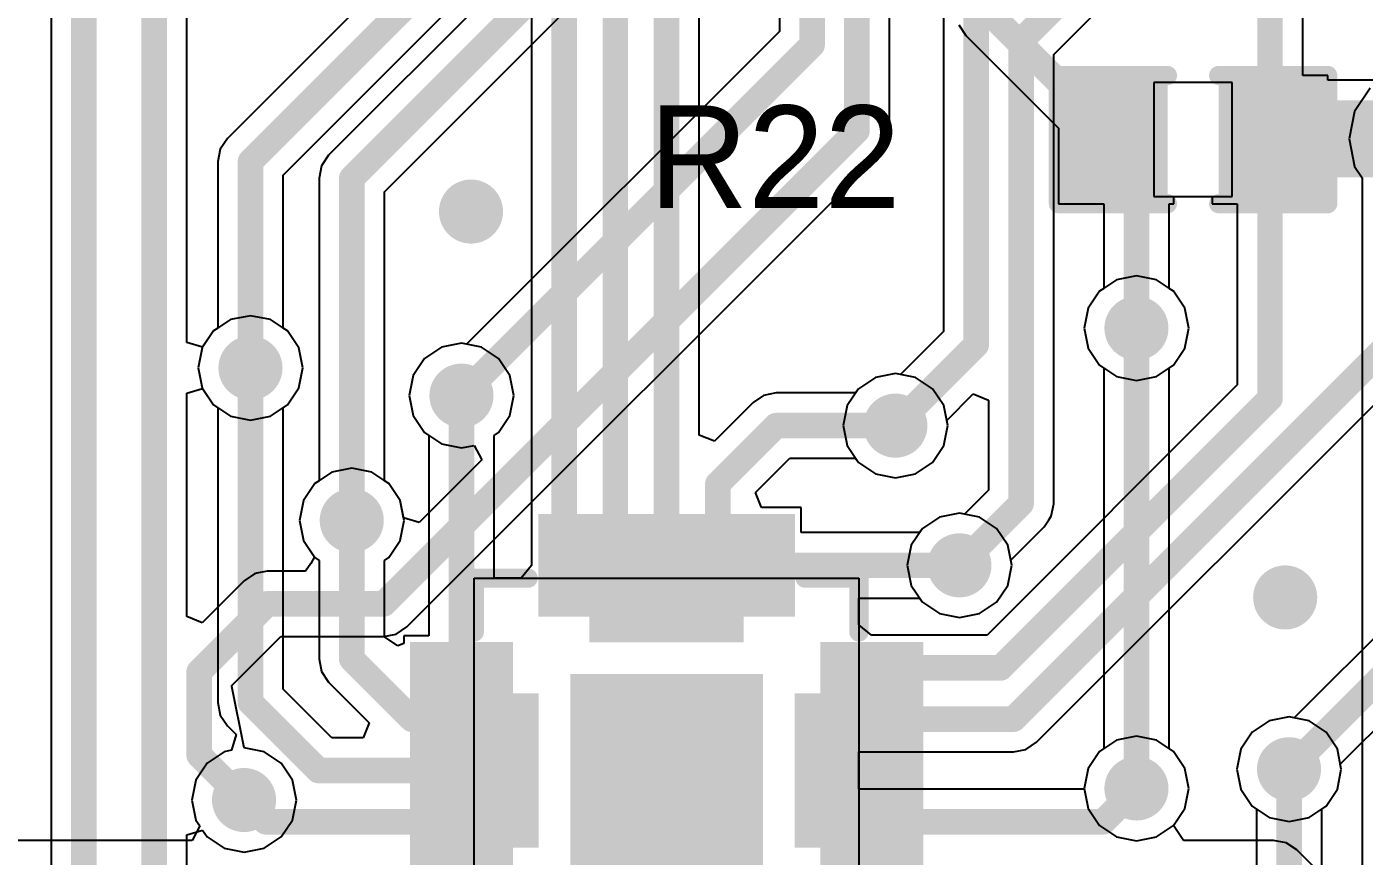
# Model space of a CAD drawing. Extents: x 10.58 to 11.54, y 9.91 to 15.27.
# Drawn here: x 10.9168 to 11.3275, y 12.6852 to 12.94 of the extents above; entities that cross this region are included whole.
import ezdxf

# ---------------------------------------------------------------- set-up
doc = ezdxf.new("R2010")
doc.units = 0
doc.layers.get('0').update_dxf_attribs({"linetype": 'CONTINUOUS'})
for name, color, linetype in [('BOTTOMLAYER', 5, 'CONTINUOUS'), ('MULTILAYER', 9, 'CONTINUOUS'), ('TOPLAYER', 1, 'CONTINUOUS'), ('TOPOVERLAY', 2, 'CONTINUOUS'), ('TOPPASTE', 8, 'CONTINUOUS'), ('TOPSOLDER', 216, 'CONTINUOUS'), ('VIAHOLELAYER', 16, 'CONTINUOUS')]:
    doc.layers.add(name, color=color, linetype=linetype)

# ---------------------------------------------------------------- blocks, each defined once
blk = doc.blocks.new('R_0402_49')
at = {"layer": 'TOPLAYER'}
for p, q in [((0.017, 0.0175), (-0.007, 0.0175)), ((-0.007, 0.0175), (-0.007, -0.0175)), ((0.017, -0.0175), (0.017, 0.0175)), ((-0.007, -0.0175), (0.017, -0.0175))]:
    blk.add_line(p, q, dxfattribs=at)
for points in [[(-0.006811, -0.01378), (-0.006811, 0.01378), (-0.030433, -0.01378), (-0.030433, 0.01378)], [(0.040433, -0.01378), (0.040433, 0.01378), (0.016811, -0.01378), (0.016811, 0.01378)]]:
    blk.add_solid(points, dxfattribs=at)
at = {"layer": 'TOPOVERLAY', "const_width": 0.005906}
for points in [[(-0.036339, -0.019685), (-0.036339, 0.019685)], [(-0.036339, 0.019685), (-0.002874, 0.019685)], [(0.012874, 0.019685), (0.046339, 0.019685)], [(0.046339, -0.019685), (0.046339, 0.019685)], [(-0.036339, -0.019685), (-0.002874, -0.019685)], [(0.012874, -0.019685), (0.046339, -0.019685)]]:
    blk.add_lwpolyline(points, dxfattribs=at)
at = {"layer": 'TOPOVERLAY', "const_width": 0.002953}
for points in [[(-0.037815, 0.019685, 1), (-0.034862, 0.019685, 1)], [(-0.037815, 0.019685, 1), (-0.034862, 0.019685, 1)], [(-0.00435, 0.019685, 1), (-0.001398, 0.019685, 1)], [(0.011398, 0.019685, 1), (0.01435, 0.019685, 1)], [(0.044862, 0.019685, 1), (0.047815, 0.019685, 1)], [(0.044862, 0.019685, 1), (0.047815, 0.019685, 1)], [(-0.037815, -0.019685, 1), (-0.034862, -0.019685, 1)], [(-0.037815, -0.019685, 1), (-0.034862, -0.019685, 1)], [(-0.00435, -0.019685, 1), (-0.001398, -0.019685, 1)], [(0.011398, -0.019685, 1), (0.01435, -0.019685, 1)], [(0.044862, -0.019685, 1), (0.047815, -0.019685, 1)], [(0.044862, -0.019685, 1), (0.047815, -0.019685, 1)]]:
    blk.add_lwpolyline(points, format="xyb", close=True, dxfattribs=at)
at = {"layer": 'TOPPASTE'}
for points in [[(-0.006811, -0.01378), (-0.006811, 0.01378), (-0.030433, -0.01378), (-0.030433, 0.01378)], [(0.040433, -0.01378), (0.040433, 0.01378), (0.016811, -0.01378), (0.016811, 0.01378)]]:
    blk.add_solid(points, dxfattribs=at)
at = {"layer": 'TOPSOLDER'}
for points in [[(-0.002811, -0.01778), (-0.002811, 0.01778), (-0.034433, -0.01778), (-0.034433, 0.01778)], [(0.044433, -0.01778), (0.044433, 0.01778), (0.012811, -0.01778), (0.012811, 0.01778)]]:
    blk.add_solid(points, dxfattribs=at)
blk = doc.blocks.new('QFN_20_0_4___62')
at = {"layer": 'TOPLAYER'}
for points in [[(-0.027559, 0.051181), (-0.027559, 0.074803), (-0.035433, 0.051181), (-0.035433, 0.074803)], [(-0.011811, 0.043307), (-0.011811, 0.074803), (-0.019685, 0.043307), (-0.019685, 0.074803)], [(0.003937, 0.043307), (0.003937, 0.074803), (-0.003937, 0.043307), (-0.003937, 0.074803)], [(0.019685, 0.043307), (0.019685, 0.074803), (0.011811, 0.043307), (0.011811, 0.074803)], [(0.035433, 0.051181), (0.035433, 0.074803), (0.027559, 0.051181), (0.027559, 0.074803)], [(-0.074803, 0.027559), (-0.051181, 0.027559), (-0.074803, 0.035433), (-0.051181, 0.035433)], [(0.051181, 0.027559), (0.074803, 0.027559), (0.051181, 0.035433), (0.074803, 0.035433)], [(-0.02559, -0.02559), (0.02559, -0.02559), (-0.02559, 0.02559), (0.02559, 0.02559)], [(-0.074803, 0.011811), (-0.043307, 0.011811), (-0.074803, 0.019685), (-0.043307, 0.019685)], [(0.043307, 0.011811), (0.074803, 0.011811), (0.043307, 0.019685), (0.074803, 0.019685)], [(-0.074803, -0.003937), (-0.043307, -0.003937), (-0.074803, 0.003937), (-0.043307, 0.003937)], [(0.043307, -0.003937), (0.074803, -0.003937), (0.043307, 0.003937), (0.074803, 0.003937)], [(-0.074803, -0.019685), (-0.043307, -0.019685), (-0.074803, -0.011811), (-0.043307, -0.011811)], [(0.043307, -0.019685), (0.074803, -0.019685), (0.043307, -0.011811), (0.074803, -0.011811)], [(-0.074803, -0.035433), (-0.051181, -0.035433), (-0.074803, -0.027559), (-0.051181, -0.027559)], [(0.051181, -0.035433), (0.074803, -0.035433), (0.051181, -0.027559), (0.074803, -0.027559)], [(-0.011811, -0.074803), (-0.011811, -0.043307), (-0.019685, -0.074803), (-0.019685, -0.043307)], [(0.003937, -0.074803), (0.003937, -0.043307), (-0.003937, -0.074803), (-0.003937, -0.043307)], [(0.019685, -0.074803), (0.019685, -0.043307), (0.011811, -0.074803), (0.011811, -0.043307)], [(-0.027559, -0.074803), (-0.027559, -0.051181), (-0.035433, -0.074803), (-0.035433, -0.051181)], [(0.035433, -0.074803), (0.035433, -0.051181), (0.027559, -0.074803), (0.027559, -0.051181)]]:
    blk.add_solid(points, dxfattribs=at)
at = {"layer": 'TOPOVERLAY'}
for points, const_width in [([(-0.060532, 0.059055, 1), (-0.057579, 0.059055, 1)], 0.002953), ([(-0.060532, 0.059055, 1), (-0.057579, 0.059055, 1)], 0.002953), ([(-0.043996, 0.059055, 1), (-0.041043, 0.059055, 1)], 0.002953), ([(0.041043, 0.059055, 1), (0.043996, 0.059055, 1)], 0.002953), ([(0.057579, 0.059055, 1), (0.060532, 0.059055, 1)], 0.002953), ([(0.057579, 0.059055, 1), (0.060532, 0.059055, 1)], 0.002953), ([(-0.060532, 0.04252, 1), (-0.057579, 0.04252, 1)], 0.002953), ([(0.057579, 0.04252, 1), (0.060532, 0.04252, 1)], 0.002953), ([(-0.060532, -0.04252, 1), (-0.057579, -0.04252, 1)], 0.002953), ([(0.057579, -0.04252, 1), (0.060532, -0.04252, 1)], 0.002953), ([(-0.044882, -0.048819, 1), (-0.052756, -0.048819, 1)], 0.006), ([(-0.054256, -0.048819, 1), (-0.051256, -0.048819, 1)], 0.003), ([(-0.046382, -0.048819, 1), (-0.043382, -0.048819, 1)], 0.003), ([(-0.060532, -0.059055, 1), (-0.057579, -0.059055, 1)], 0.002953), ([(-0.060532, -0.059055, 1), (-0.057579, -0.059055, 1)], 0.002953), ([(-0.043602, -0.059055, 1), (-0.04065, -0.059055, 1)], 0.002953), ([(0.041043, -0.059055, 1), (0.043996, -0.059055, 1)], 0.002953), ([(0.057579, -0.059055, 1), (0.060532, -0.059055, 1)], 0.002953), ([(0.057579, -0.059055, 1), (0.060532, -0.059055, 1)], 0.002953), ([(-0.066142, -0.067716, 1), (-0.074016, -0.067716, 1)], 0.007874), ([(-0.075984, -0.067716, 1), (-0.072047, -0.067716, 1)], 0.003937), ([(-0.06811, -0.067716, 1), (-0.064173, -0.067716, 1)], 0.003937)]:
    blk.add_lwpolyline(points, format="xyb", close=True, dxfattribs=dict(at, const_width=const_width))
at = {"layer": 'TOPOVERLAY', "const_width": 0.005906}
for points in [[(-0.059055, 0.059055), (-0.059055, 0.04252)], [(-0.059055, 0.059055), (-0.04252, 0.059055)], [(0.04252, 0.059055), (0.059055, 0.059055)], [(0.059055, 0.059055), (0.059055, 0.04252)], [(-0.059055, -0.04252), (-0.059055, -0.059055)], [(0.059055, -0.04252), (0.059055, -0.059055)], [(-0.059055, -0.059055), (-0.042126, -0.059055)], [(0.04252, -0.059055), (0.059055, -0.059055)]]:
    blk.add_lwpolyline(points, dxfattribs=at)
at = {"layer": 'TOPPASTE'}
for points in [[(-0.027559, 0.051181), (-0.027559, 0.074803), (-0.035433, 0.051181), (-0.035433, 0.074803)], [(-0.011811, 0.043307), (-0.011811, 0.074803), (-0.019685, 0.043307), (-0.019685, 0.074803)], [(0.003937, 0.043307), (0.003937, 0.074803), (-0.003937, 0.043307), (-0.003937, 0.074803)], [(0.019685, 0.043307), (0.019685, 0.074803), (0.011811, 0.043307), (0.011811, 0.074803)], [(0.035433, 0.051181), (0.035433, 0.074803), (0.027559, 0.051181), (0.027559, 0.074803)], [(-0.074803, 0.027559), (-0.051181, 0.027559), (-0.074803, 0.035433), (-0.051181, 0.035433)], [(0.051181, 0.027559), (0.074803, 0.027559), (0.051181, 0.035433), (0.074803, 0.035433)], [(-0.02559, -0.02559), (0.02559, -0.02559), (-0.02559, 0.02559), (0.02559, 0.02559)], [(-0.074803, 0.011811), (-0.043307, 0.011811), (-0.074803, 0.019685), (-0.043307, 0.019685)], [(0.043307, 0.011811), (0.074803, 0.011811), (0.043307, 0.019685), (0.074803, 0.019685)], [(-0.074803, -0.003937), (-0.043307, -0.003937), (-0.074803, 0.003937), (-0.043307, 0.003937)], [(0.043307, -0.003937), (0.074803, -0.003937), (0.043307, 0.003937), (0.074803, 0.003937)], [(-0.074803, -0.019685), (-0.043307, -0.019685), (-0.074803, -0.011811), (-0.043307, -0.011811)], [(0.043307, -0.019685), (0.074803, -0.019685), (0.043307, -0.011811), (0.074803, -0.011811)], [(-0.074803, -0.035433), (-0.051181, -0.035433), (-0.074803, -0.027559), (-0.051181, -0.027559)], [(0.051181, -0.035433), (0.074803, -0.035433), (0.051181, -0.027559), (0.074803, -0.027559)], [(-0.011811, -0.074803), (-0.011811, -0.043307), (-0.019685, -0.074803), (-0.019685, -0.043307)], [(0.003937, -0.074803), (0.003937, -0.043307), (-0.003937, -0.074803), (-0.003937, -0.043307)], [(0.019685, -0.074803), (0.019685, -0.043307), (0.011811, -0.074803), (0.011811, -0.043307)], [(-0.027559, -0.074803), (-0.027559, -0.051181), (-0.035433, -0.074803), (-0.035433, -0.051181)], [(0.035433, -0.074803), (0.035433, -0.051181), (0.027559, -0.074803), (0.027559, -0.051181)]]:
    blk.add_solid(points, dxfattribs=at)
at = {"layer": 'TOPSOLDER'}
for points in [[(-0.023559, 0.047181), (-0.023559, 0.078803), (-0.039433, 0.047181), (-0.039433, 0.078803)], [(-0.007811, 0.039307), (-0.007811, 0.078803), (-0.023685, 0.039307), (-0.023685, 0.078803)], [(0.007937, 0.039307), (0.007937, 0.078803), (-0.007937, 0.039307), (-0.007937, 0.078803)], [(0.023685, 0.039307), (0.023685, 0.078803), (0.007811, 0.039307), (0.007811, 0.078803)], [(0.039433, 0.047181), (0.039433, 0.078803), (0.023559, 0.047181), (0.023559, 0.078803)], [(-0.078803, 0.023559), (-0.047181, 0.023559), (-0.078803, 0.039433), (-0.047181, 0.039433)], [(0.047181, 0.023559), (0.078803, 0.023559), (0.047181, 0.039433), (0.078803, 0.039433)], [(-0.02959, -0.02959), (0.02959, -0.02959), (-0.02959, 0.02959), (0.02959, 0.02959)], [(-0.078803, 0.007811), (-0.039307, 0.007811), (-0.078803, 0.023685), (-0.039307, 0.023685)], [(0.039307, 0.007811), (0.078803, 0.007811), (0.039307, 0.023685), (0.078803, 0.023685)], [(-0.078803, -0.007937), (-0.039307, -0.007937), (-0.078803, 0.007937), (-0.039307, 0.007937)], [(0.039307, -0.007937), (0.078803, -0.007937), (0.039307, 0.007937), (0.078803, 0.007937)], [(-0.078803, -0.023685), (-0.039307, -0.023685), (-0.078803, -0.007811), (-0.039307, -0.007811)], [(0.039307, -0.023685), (0.078803, -0.023685), (0.039307, -0.007811), (0.078803, -0.007811)], [(-0.078803, -0.039433), (-0.047181, -0.039433), (-0.078803, -0.023559), (-0.047181, -0.023559)], [(0.047181, -0.039433), (0.078803, -0.039433), (0.047181, -0.023559), (0.078803, -0.023559)], [(-0.007811, -0.078803), (-0.007811, -0.039307), (-0.023685, -0.078803), (-0.023685, -0.039307)], [(0.007937, -0.078803), (0.007937, -0.039307), (-0.007937, -0.078803), (-0.007937, -0.039307)], [(0.023685, -0.078803), (0.023685, -0.039307), (0.007811, -0.078803), (0.007811, -0.039307)], [(-0.023559, -0.078803), (-0.023559, -0.047181), (-0.039433, -0.078803), (-0.039433, -0.047181)], [(0.039433, -0.078803), (0.039433, -0.047181), (0.023559, -0.078803), (0.023559, -0.047181)]]:
    blk.add_solid(points, dxfattribs=at)

msp = doc.modelspace()

# ---------------------------------------------------------------- linework, layer by layer
at = {"layer": 'BOTTOMLAYER'}
for p, q in [((10.924308, 14.426874), (10.924308, 12.61903)), ((10.966032, 12.842957), (10.966032, 13.456006)), ((11.232174, 12.931408), (11.351675, 13.05091)), ((11.18178, 12.908006), (11.18178, 13.046763)), ((11.127064, 13.018068), (11.009531, 12.900535)), ((11.086512, 13.013738), (10.978428, 12.905653)), ((11.026662, 12.889282), (11.14331, 13.005931)), ((11.14793, 13.004017), (11.14793, 12.938494)), ((10.99556, 12.894401), (11.103644, 13.002485)), ((11.198324, 12.967958), (11.198324, 12.846415)), ((11.14793, 12.938494), (11.051867, 12.842431)), ((11.232174, 12.79348), (11.232174, 12.931408)), ((11.329362, 12.921118), (11.324576, 12.913956)), ((11.324576, 12.913956), (11.322895, 12.905507)), ((10.978428, 12.905653), (10.976253, 12.902398)), ((11.178841, 12.90091), (11.181016, 12.904166)), ((11.181016, 12.904166), (11.181143, 12.904803)), ((11.181143, 12.904803), (11.18178, 12.908006)), ((11.322895, 12.905507), (11.324576, 12.897058)), ((10.976253, 12.902398), (10.975489, 12.898557)), ((11.009531, 12.900535), (11.007355, 12.897279)), ((11.033565, 12.755634), (11.178841, 12.90091)), ((10.975489, 12.898557), (10.975489, 12.847406)), ((11.007355, 12.897279), (11.006591, 12.893439)), ((11.324576, 12.897058), (11.326909, 12.893566)), ((10.99556, 12.847406), (10.99556, 12.894401)), ((11.006591, 12.893439), (11.006591, 12.800556)), ((11.326909, 12.893566), (11.326909, 12.470558)), ((11.026662, 12.800556), (11.026662, 12.889282)), ((11.257571, 12.863433), (11.251427, 12.86221)), ((11.263716, 12.86221), (11.257571, 12.863433)), ((11.251427, 12.86221), (11.246218, 12.85873)), ((11.268925, 12.85873), (11.263716, 12.86221)), ((11.246218, 12.85873), (11.242737, 12.853521)), ((11.272406, 12.853521), (11.268925, 12.85873)), ((11.242737, 12.853521), (11.241515, 12.847376)), ((11.273628, 12.847376), (11.272406, 12.853521)), ((10.97417, 12.846525), (10.970817, 12.841506)), ((10.975489, 12.847406), (10.97417, 12.846525)), ((10.996878, 12.846525), (10.99556, 12.847406)), ((11.000359, 12.841316), (10.996878, 12.846525)), ((11.241515, 12.847376), (11.242737, 12.841232)), ((11.272406, 12.841232), (11.273628, 12.847376)), ((10.970817, 12.841506), (10.966032, 12.842957)), ((11.050311, 12.84274), (11.044167, 12.841518)), ((11.051867, 12.842431), (11.050311, 12.84274)), ((11.198324, 12.846415), (11.185111, 12.833202)), ((11.001581, 12.835171), (11.000359, 12.841316)), ((11.044167, 12.841518), (11.038958, 12.838037)), ((11.242737, 12.841232), (11.246218, 12.836023)), ((11.268925, 12.836023), (11.272406, 12.841232)), ((11.000359, 12.829027), (11.001581, 12.835171)), ((11.038958, 12.838037), (11.035477, 12.832828)), ((11.246218, 12.836023), (11.247536, 12.835142)), ((11.247536, 12.835142), (11.247536, 12.718272)), ((11.267607, 12.835142), (11.268925, 12.836023)), ((11.267607, 12.718272), (11.267607, 12.835142)), ((11.035477, 12.832828), (11.034255, 12.826683)), ((11.177411, 12.832289), (11.172202, 12.828809)), ((11.183556, 12.833511), (11.177411, 12.832289)), ((11.185111, 12.833202), (11.183556, 12.833511)), ((10.966032, 12.827386), (10.970817, 12.828837)), ((10.966032, 12.758845), (10.966032, 12.827386)), ((10.970817, 12.828837), (10.97417, 12.823818)), ((10.996878, 12.823818), (11.000359, 12.829027)), ((11.034255, 12.826683), (11.035477, 12.820539)), ((11.172202, 12.828809), (11.168721, 12.8236)), ((11.199303, 12.81901), (11.207484, 12.827191)), ((11.207484, 12.827191), (11.212103, 12.825277)), ((10.97417, 12.823818), (10.97938, 12.820337)), ((10.991669, 12.820337), (10.996878, 12.823818)), ((11.168721, 12.8236), (11.167499, 12.817455)), ((11.212103, 12.825277), (11.212103, 12.797637)), ((10.97938, 12.820337), (10.985524, 12.819115)), ((10.985524, 12.819115), (10.991669, 12.820337)), ((11.035477, 12.820539), (11.038958, 12.81533)), ((11.199612, 12.817455), (11.199303, 12.81901)), ((11.038958, 12.81533), (11.044167, 12.811849)), ((11.167499, 12.817455), (11.168721, 12.81131)), ((11.19839, 12.81131), (11.199612, 12.817455)), ((11.044167, 12.811849), (11.050311, 12.810627)), ((11.050311, 12.810627), (11.054175, 12.811395)), ((11.054175, 12.811395), (11.056532, 12.806986)), ((11.168721, 12.81131), (11.172202, 12.806101)), ((11.194909, 12.806101), (11.19839, 12.81131)), ((11.056532, 12.806986), (11.037293, 12.787747)), ((11.172202, 12.806101), (11.177411, 12.802621)), ((11.1897, 12.802621), (11.194909, 12.806101)), ((11.177411, 12.802621), (11.183556, 12.801398)), ((11.183556, 12.801398), (11.1897, 12.802621)), ((11.005273, 12.799675), (11.001792, 12.794466)), ((11.006591, 12.800556), (11.005273, 12.799675)), ((11.02798, 12.799675), (11.026662, 12.800556)), ((11.031461, 12.794466), (11.02798, 12.799675)), ((11.212103, 12.797637), (11.204775, 12.790309)), ((11.001792, 12.794466), (11.00057, 12.788321)), ((11.032509, 12.789198), (11.031461, 12.794466)), ((11.23141, 12.78964), (11.232174, 12.79348)), ((11.037293, 12.787747), (11.032509, 12.789198)), ((11.197076, 12.789396), (11.191866, 12.785916)), ((11.20322, 12.790619), (11.197076, 12.789396)), ((11.204775, 12.790309), (11.20322, 12.790619)), ((11.230688, 12.788559), (11.23141, 12.78964)), ((11.00057, 12.788321), (11.001792, 12.782177)), ((11.191866, 12.785916), (11.188386, 12.780707)), ((11.218967, 12.776117), (11.229234, 12.786384)), ((11.229234, 12.786384), (11.230688, 12.788559)), ((11.001792, 12.782177), (11.005134, 12.777176)), ((11.005134, 12.777176), (11.004022, 12.775096)), ((11.188386, 12.780707), (11.187164, 12.774562)), ((10.990642, 12.772766), (10.987439, 12.772129)), ((11.002465, 12.772766), (10.990642, 12.772766)), ((11.004022, 12.775096), (11.002465, 12.772766)), ((11.187164, 12.774562), (11.188386, 12.768417)), ((11.218054, 12.768417), (11.219277, 12.774562)), ((11.219277, 12.774562), (11.218967, 12.776117)), ((10.983546, 12.769827), (10.970651, 12.756932)), ((10.986802, 12.772002), (10.983546, 12.769827)), ((10.987439, 12.772129), (10.986802, 12.772002)), ((11.188386, 12.768417), (11.191866, 12.763208)), ((11.214574, 12.763208), (11.218054, 12.768417)), ((11.191866, 12.763208), (11.197076, 12.759728)), ((11.209365, 12.759728), (11.214574, 12.763208)), ((10.970651, 12.756932), (10.966032, 12.758845)), ((11.197076, 12.759728), (11.20322, 12.758506)), ((11.20322, 12.758506), (11.209365, 12.759728)), ((10.979811, 12.737708), (10.994799, 12.752695)), ((10.994799, 12.752695), (11.026469, 12.752695)), ((11.026469, 12.752695), (11.030309, 12.753459)), ((11.030309, 12.753459), (11.033565, 12.755634)), ((10.979811, 12.737378), (10.979811, 12.737708)), ((10.983556, 12.718551), (10.979811, 12.737378)), ((11.304422, 12.728), (11.298277, 12.726777)), ((11.310566, 12.726777), (11.304422, 12.728)), ((11.298277, 12.726777), (11.293068, 12.723297)), ((11.315776, 12.723297), (11.310566, 12.726777)), ((11.293068, 12.723297), (11.289587, 12.718088)), ((11.319256, 12.718088), (11.315776, 12.723297)), ((10.9897, 12.717329), (10.983556, 12.718551)), ((10.994909, 12.713848), (10.9897, 12.717329)), ((11.246218, 12.717391), (11.242737, 12.712182)), ((11.247536, 12.718272), (11.246218, 12.717391)), ((11.268925, 12.717391), (11.267607, 12.718272)), ((11.272406, 12.712182), (11.268925, 12.717391)), ((11.289587, 12.718088), (11.288365, 12.711943)), ((11.320478, 12.711943), (11.319256, 12.718088)), ((10.99839, 12.708639), (10.994909, 12.713848)), ((11.242737, 12.712182), (11.241515, 12.706038)), ((11.273628, 12.706038), (11.272406, 12.712182)), ((11.288365, 12.711943), (11.289587, 12.705799)), ((11.319256, 12.705799), (11.320478, 12.711943)), ((10.999612, 12.702494), (10.99839, 12.708639)), ((11.241515, 12.706038), (11.242737, 12.699893)), ((11.272406, 12.699893), (11.273628, 12.706038)), ((11.289587, 12.705799), (11.293068, 12.700589)), ((11.315776, 12.700589), (11.319256, 12.705799)), ((10.99839, 12.69635), (10.999612, 12.702494)), ((11.242737, 12.699893), (11.246218, 12.694684)), ((11.268925, 12.694684), (11.272406, 12.699893)), ((11.293068, 12.700589), (11.294386, 12.699708)), ((11.294386, 12.699708), (11.294386, 12.597521)), ((11.314457, 12.699708), (11.315776, 12.700589)), ((11.314457, 12.593364), (11.314457, 12.699708)), ((10.994909, 12.691141), (10.99839, 12.69635)), ((11.246218, 12.694684), (11.251427, 12.691203)), ((11.263716, 12.691203), (11.268925, 12.694684)), ((10.966032, 12.691762), (10.970817, 12.693214)), ((10.966032, 12.661375), (10.966032, 12.691762)), ((10.970817, 12.693214), (10.972202, 12.691141)), ((10.972202, 12.691141), (10.977411, 12.68766)), ((10.9897, 12.68766), (10.994909, 12.691141)), ((11.251427, 12.691203), (11.257571, 12.689981)), ((11.257571, 12.689981), (11.263716, 12.691203)), ((10.977411, 12.68766), (10.983556, 12.686438)), ((10.983556, 12.686438), (10.9897, 12.68766))]:
    msp.add_line(p, q, dxfattribs=at)
at = {"layer": 'BOTTOMLAYER', "const_width": 0.007874}
for points in [[(10.934343, 12.61903), (10.934343, 14.439108)], [(11.157965, 12.934337), (11.157965, 13.895801)], [(10.955997, 12.657219), (10.955997, 13.467849)], [(11.222138, 12.935565), (11.344579, 13.058006)], [(11.171745, 12.908006), (11.171745, 13.050919)], [(11.016626, 12.893439), (11.137099, 13.013912)], [(10.985524, 12.898557), (11.096548, 13.009581)], [(11.208359, 12.842258), (11.208359, 12.967958)], [(11.050311, 12.826683), (11.157965, 12.934337)], [(11.222138, 12.79348), (11.222138, 12.935565)], [(11.026469, 12.76273), (11.171745, 12.908006)], [(10.985524, 12.835171), (10.985524, 12.898557)], [(11.016626, 12.788321), (11.016626, 12.893439)], [(11.257571, 12.706038), (11.257571, 12.847376)], [(11.183556, 12.817455), (11.208359, 12.842258)], [(11.20322, 12.774562), (11.222138, 12.79348)], [(10.969776, 12.741864), (10.990642, 12.76273)], [(10.990642, 12.76273), (11.026469, 12.76273)], [(10.969776, 12.716274), (10.969776, 12.741864)], [(10.969776, 12.716274), (10.983556, 12.702494)], [(11.304422, 12.593364), (11.304422, 12.711943)]]:
    msp.add_lwpolyline(points, dxfattribs=at)
at = {"layer": 'BOTTOMLAYER'}
for points, const_width in [([(11.155997, 12.934337, 1), (11.159934, 12.934337, 1)], 0.003937), ([(11.155997, 12.934337, 1), (11.159934, 12.934337, 1)], 0.003937), ([(11.22017, 12.935565, 1), (11.224107, 12.935565, 1)], 0.003937), ([(11.22017, 12.935565, 1), (11.224107, 12.935565, 1)], 0.003937), ([(11.169776, 12.908006, 1), (11.173713, 12.908006, 1)], 0.003937), ([(11.169776, 12.908006, 1), (11.173713, 12.908006, 1)], 0.003937), ([(10.983556, 12.898557, 1), (10.987493, 12.898557, 1)], 0.003937), ([(10.983556, 12.898557, 1), (10.987493, 12.898557, 1)], 0.003937), ([(11.014658, 12.893439, 1), (11.018595, 12.893439, 1)], 0.003937), ([(11.014658, 12.893439, 1), (11.018595, 12.893439, 1)], 0.003937), ([(11.048319, 12.883203, 1), (11.058162, 12.883203, 1)], 0.009843), ([(11.25265, 12.847376, 1), (11.262493, 12.847376, 1)], 0.009843), ([(11.255603, 12.847376, 1), (11.25954, 12.847376, 1)], 0.003937), ([(10.980603, 12.835171, 1), (10.990445, 12.835171, 1)], 0.009843), ([(11.20639, 12.842258, 1), (11.210327, 12.842258, 1)], 0.003937), ([(11.20639, 12.842258, 1), (11.210327, 12.842258, 1)], 0.003937), ([(10.983556, 12.835171, 1), (10.987493, 12.835171, 1)], 0.003937), ([(11.04539, 12.826683, 1), (11.055233, 12.826683, 1)], 0.009843), ([(11.048343, 12.826683, 1), (11.05228, 12.826683, 1)], 0.003937), ([(11.178634, 12.817455, 1), (11.188477, 12.817455, 1)], 0.009843), ([(11.181587, 12.817455, 1), (11.185524, 12.817455, 1)], 0.003937), ([(11.011705, 12.788321, 1), (11.021548, 12.788321, 1)], 0.009843), ([(11.22017, 12.79348, 1), (11.224107, 12.79348, 1)], 0.003937), ([(11.22017, 12.79348, 1), (11.224107, 12.79348, 1)], 0.003937), ([(11.014658, 12.788321, 1), (11.018595, 12.788321, 1)], 0.003937), ([(11.198299, 12.774562, 1), (11.208141, 12.774562, 1)], 0.009843), ([(11.201252, 12.774562, 1), (11.205189, 12.774562, 1)], 0.003937), ([(11.298319, 12.764699, 1), (11.308162, 12.764699, 1)], 0.009843), ([(10.988674, 12.76273, 1), (10.992611, 12.76273, 1)], 0.003937), ([(10.988674, 12.76273, 1), (10.992611, 12.76273, 1)], 0.003937), ([(11.024501, 12.76273, 1), (11.028438, 12.76273, 1)], 0.003937), ([(11.024501, 12.76273, 1), (11.028438, 12.76273, 1)], 0.003937), ([(10.967808, 12.741864, 1), (10.971745, 12.741864, 1)], 0.003937), ([(10.967808, 12.741864, 1), (10.971745, 12.741864, 1)], 0.003937), ([(11.094776, 12.724935, 1), (11.104619, 12.724935, 1)], 0.009843), ([(11.120367, 12.724935, 1), (11.130209, 12.724935, 1)], 0.009843), ([(10.967808, 12.716274, 1), (10.971745, 12.716274, 1)], 0.003937), ([(10.967808, 12.716274, 1), (10.971745, 12.716274, 1)], 0.003937), ([(11.299501, 12.711943, 1), (11.309343, 12.711943, 1)], 0.009843), ([(11.25265, 12.706038, 1), (11.262493, 12.706038, 1)], 0.009843), ([(11.302453, 12.711943, 1), (11.30639, 12.711943, 1)], 0.003937), ([(10.978635, 12.702494, 1), (10.988477, 12.702494, 1)], 0.009843), ([(11.094776, 12.698164, 1), (11.104619, 12.698164, 1)], 0.009843), ([(11.120367, 12.698164, 1), (11.130209, 12.698164, 1)], 0.009843), ([(11.255603, 12.706038, 1), (11.25954, 12.706038, 1)], 0.003937), ([(10.981587, 12.702494, 1), (10.985524, 12.702494, 1)], 0.003937)]:
    msp.add_lwpolyline(points, format="xyb", close=True, dxfattribs=dict(at, const_width=const_width))
at = {"layer": 'MULTILAYER', "const_width": 0.009843}
for points in [[(11.048319, 12.883203, 1), (11.058162, 12.883203, 1)], [(11.25265, 12.847376, 1), (11.262493, 12.847376, 1)], [(10.980603, 12.835171, 1), (10.990445, 12.835171, 1)], [(11.04539, 12.826683, 1), (11.055233, 12.826683, 1)], [(11.178634, 12.817455, 1), (11.188477, 12.817455, 1)], [(11.011705, 12.788321, 1), (11.021548, 12.788321, 1)], [(11.198299, 12.774562, 1), (11.208141, 12.774562, 1)], [(11.298319, 12.764699, 1), (11.308162, 12.764699, 1)], [(11.094776, 12.724935, 1), (11.104619, 12.724935, 1)], [(11.120367, 12.724935, 1), (11.130209, 12.724935, 1)], [(11.299501, 12.711943, 1), (11.309343, 12.711943, 1)], [(11.25265, 12.706038, 1), (11.262493, 12.706038, 1)], [(10.978635, 12.702494, 1), (10.988477, 12.702494, 1)], [(11.094776, 12.698164, 1), (11.104619, 12.698164, 1)], [(11.120367, 12.698164, 1), (11.130209, 12.698164, 1)]]:
    msp.add_lwpolyline(points, format="xyb", close=True, dxfattribs=at)
at = {"layer": 'TOPLAYER'}
for p, q in [((11.123339, 12.814577), (11.123339, 13.393578)), ((11.071772, 13.1867), (11.071772, 12.774562)), ((11.308616, 12.924986), (11.308616, 13.024477)), ((11.203025, 12.940501), (11.2052, 12.937245)), ((11.2052, 12.937245), (11.23362, 12.908825)), ((11.316297, 12.924986), (11.308616, 12.924986)), ((11.316297, 12.923571), (11.316297, 12.924986)), ((11.333032, 12.923571), (11.316297, 12.923571)), ((11.23362, 12.908825), (11.23362, 12.885616)), ((11.269053, 12.885616), (11.269053, 12.887801)), ((11.269053, 12.887801), (11.280864, 12.887801)), ((11.280864, 12.887801), (11.280864, 12.885616)), ((11.23362, 12.885616), (11.247536, 12.885616)), ((11.247536, 12.885616), (11.247536, 12.859611)), ((11.267607, 12.859611), (11.267607, 12.885616)), ((11.267607, 12.885616), (11.269053, 12.885616)), ((11.280864, 12.885616), (11.288545, 12.885616)), ((11.288545, 12.885616), (11.288545, 12.829944)), ((11.226893, 12.720222), (11.369602, 12.862931)), ((11.247536, 12.859611), (11.246218, 12.85873)), ((11.268925, 12.85873), (11.267607, 12.859611)), ((11.246218, 12.85873), (11.242737, 12.853521)), ((11.272406, 12.853521), (11.268925, 12.85873)), ((10.985524, 12.851228), (10.97938, 12.850006)), ((10.991669, 12.850006), (10.985524, 12.851228)), ((11.242737, 12.853521), (11.241515, 12.847376)), ((11.273628, 12.847376), (11.272406, 12.853521)), ((10.97417, 12.846525), (10.97069, 12.841316)), ((10.97938, 12.850006), (10.97417, 12.846525)), ((10.996878, 12.846525), (10.991669, 12.850006)), ((11.000359, 12.841316), (10.996878, 12.846525)), ((11.241515, 12.847376), (11.242737, 12.841232)), ((11.272406, 12.841232), (11.273628, 12.847376)), ((11.050311, 12.84274), (11.044167, 12.841518)), ((11.056456, 12.841518), (11.050311, 12.84274)), ((10.97069, 12.841316), (10.969468, 12.835171)), ((11.001581, 12.835171), (11.000359, 12.841316)), ((11.044167, 12.841518), (11.038958, 12.838037)), ((11.061665, 12.838037), (11.056456, 12.841518)), ((11.242737, 12.841232), (11.246218, 12.836023)), ((11.268925, 12.836023), (11.272406, 12.841232)), ((10.969468, 12.835171), (10.97069, 12.829027)), ((11.000359, 12.829027), (11.001581, 12.835171)), ((11.038958, 12.838037), (11.035477, 12.832828)), ((11.065146, 12.832828), (11.061665, 12.838037)), ((11.246218, 12.836023), (11.251427, 12.832542)), ((11.263716, 12.832542), (11.268925, 12.836023)), ((11.035477, 12.832828), (11.034255, 12.826683)), ((11.066368, 12.826683), (11.065146, 12.832828)), ((11.177411, 12.832289), (11.172202, 12.828809)), ((11.183556, 12.833511), (11.177411, 12.832289)), ((11.1897, 12.832289), (11.183556, 12.833511)), ((11.194909, 12.828809), (11.1897, 12.832289)), ((11.251427, 12.832542), (11.257571, 12.83132)), ((11.257571, 12.83132), (11.263716, 12.832542)), ((10.97069, 12.829027), (10.97417, 12.823818)), ((10.996878, 12.823818), (11.000359, 12.829027)), ((11.034255, 12.826683), (11.035477, 12.820539)), ((11.065146, 12.820539), (11.066368, 12.826683)), ((11.143101, 12.826726), (11.139845, 12.824551)), ((11.146941, 12.82749), (11.143101, 12.826726)), ((11.171321, 12.82749), (11.146941, 12.82749)), ((11.172202, 12.828809), (11.171321, 12.82749)), ((11.19839, 12.8236), (11.194909, 12.828809)), ((11.288545, 12.829944), (11.211703, 12.753101)), ((10.97417, 12.823818), (10.975489, 12.822937)), ((10.975489, 12.822937), (10.975489, 12.732416)), ((10.99556, 12.822937), (10.996878, 12.823818)), ((10.99556, 12.736572), (10.99556, 12.822937)), ((11.139845, 12.824551), (11.127958, 12.812664)), ((11.199612, 12.817455), (11.19839, 12.8236)), ((11.035477, 12.820539), (11.038958, 12.81533)), ((11.061665, 12.81533), (11.065146, 12.820539)), ((11.038958, 12.81533), (11.040276, 12.814449)), ((11.040276, 12.814449), (11.040276, 12.752909)), ((11.060347, 12.814449), (11.061665, 12.81533)), ((11.060347, 12.770625), (11.060347, 12.814449)), ((11.127958, 12.812664), (11.123339, 12.814577)), ((11.19839, 12.81131), (11.199612, 12.817455)), ((11.194909, 12.806101), (11.19839, 12.81131)), ((11.390843, 12.812556), (11.305977, 12.72769)), ((11.140576, 12.796898), (11.151098, 12.80742)), ((11.151098, 12.80742), (11.171321, 12.80742)), ((11.171321, 12.80742), (11.172202, 12.806101)), ((11.172202, 12.806101), (11.177411, 12.802621)), ((11.1897, 12.802621), (11.194909, 12.806101)), ((11.010482, 12.803155), (11.005273, 12.799675)), ((11.016626, 12.804378), (11.010482, 12.803155)), ((11.022771, 12.803155), (11.016626, 12.804378)), ((11.02798, 12.799675), (11.022771, 12.803155)), ((11.177411, 12.802621), (11.183556, 12.801398)), ((11.183556, 12.801398), (11.1897, 12.802621)), ((11.005273, 12.799675), (11.001792, 12.794466)), ((11.031461, 12.794466), (11.02798, 12.799675)), ((11.320169, 12.713498), (11.407974, 12.801304)), ((11.001792, 12.794466), (11.00057, 12.788321)), ((11.032683, 12.788321), (11.031461, 12.794466)), ((11.14249, 12.792279), (11.140576, 12.796898)), ((11.154642, 12.792279), (11.14249, 12.792279)), ((11.154642, 12.784597), (11.154642, 12.792279)), ((11.197076, 12.789396), (11.191866, 12.785916)), ((11.20322, 12.790619), (11.197076, 12.789396)), ((11.209365, 12.789396), (11.20322, 12.790619)), ((11.214574, 12.785916), (11.209365, 12.789396)), ((11.00057, 12.788321), (11.001792, 12.782177)), ((11.031461, 12.782177), (11.032683, 12.788321)), ((11.191866, 12.785916), (11.190986, 12.784597)), ((11.218054, 12.780707), (11.214574, 12.785916)), ((11.001792, 12.782177), (11.005273, 12.776967)), ((11.02798, 12.776967), (11.031461, 12.782177)), ((11.190986, 12.784597), (11.154642, 12.784597)), ((11.005273, 12.776967), (11.006591, 12.776086)), ((11.026662, 12.776086), (11.02798, 12.776967)), ((11.219277, 12.774562), (11.218054, 12.780707)), ((11.006591, 12.776086), (11.006591, 12.745802)), ((11.026662, 12.7526), (11.026662, 12.776086)), ((11.071786, 12.77449), (11.068615, 12.770625)), ((11.071772, 12.774562), (11.071786, 12.77449)), ((11.218054, 12.768417), (11.219277, 12.774562)), ((11.054248, 12.652515), (11.054248, 12.770625)), ((11.054248, 12.770625), (11.172359, 12.770625)), ((11.068615, 12.770625), (11.060347, 12.770625)), ((11.172359, 12.770625), (11.172359, 12.652515)), ((11.172359, 12.756259), (11.172359, 12.764527)), ((11.172359, 12.764527), (11.190986, 12.764527)), ((11.190986, 12.764527), (11.191866, 12.763208)), ((11.214574, 12.763208), (11.218054, 12.768417)), ((11.191866, 12.763208), (11.197076, 12.759728)), ((11.209365, 12.759728), (11.214574, 12.763208)), ((11.176224, 12.753087), (11.172359, 12.756259)), ((11.197076, 12.759728), (11.20322, 12.758506)), ((11.20322, 12.758506), (11.209365, 12.759728)), ((11.030819, 12.749822), (11.026662, 12.7526)), ((11.040276, 12.752909), (11.032595, 12.752909)), ((11.032595, 12.752909), (11.032595, 12.750558)), ((11.176296, 12.753101), (11.176224, 12.753087)), ((11.211703, 12.753101), (11.176296, 12.753101)), ((11.032595, 12.750558), (11.030819, 12.749822)), ((11.006591, 12.745802), (11.006591, 12.745801)), ((11.006591, 12.745801), (11.006591, 12.745801)), ((11.006591, 12.745801), (11.007355, 12.741961)), ((11.007355, 12.741961), (11.009531, 12.738705)), ((11.010527, 12.721605), (10.99556, 12.736572)), ((11.009531, 12.738705), (11.022011, 12.726225)), ((10.975489, 12.732416), (10.976253, 12.728575)), ((10.976253, 12.728575), (10.978428, 12.725319)), ((11.304422, 12.728), (11.298277, 12.726777)), ((11.305977, 12.72769), (11.304422, 12.728)), ((10.978428, 12.725319), (10.981174, 12.722573)), ((11.022011, 12.726225), (11.020098, 12.721605)), ((11.298277, 12.726777), (11.293068, 12.723297)), ((10.981174, 12.722573), (10.979723, 12.717788)), ((11.020098, 12.721605), (11.010527, 12.721605)), ((11.223637, 12.718046), (11.226893, 12.720222)), ((11.251427, 12.720872), (11.246218, 12.717391)), ((11.257571, 12.722094), (11.251427, 12.720872)), ((11.263716, 12.720872), (11.257571, 12.722094)), ((11.268925, 12.717391), (11.263716, 12.720872)), ((11.293068, 12.723297), (11.289587, 12.718088)), ((10.977411, 12.717329), (10.972202, 12.713848)), ((10.979723, 12.717788), (10.977411, 12.717329)), ((11.172359, 12.705857), (11.172359, 12.717283)), ((11.172359, 12.717283), (11.219797, 12.717283)), ((11.219797, 12.717283), (11.223637, 12.718046)), ((11.246218, 12.717391), (11.242737, 12.712182)), ((11.272406, 12.712182), (11.268925, 12.717391)), ((11.289587, 12.718088), (11.288365, 12.711943)), ((10.972202, 12.713848), (10.968721, 12.708639)), ((11.242737, 12.712182), (11.241515, 12.706038)), ((11.273628, 12.706038), (11.272406, 12.712182)), ((11.288365, 12.711943), (11.289587, 12.705799)), ((11.319256, 12.705799), (11.320478, 12.711943)), ((11.320478, 12.711943), (11.320169, 12.713498)), ((10.968721, 12.708639), (10.967499, 12.702494)), ((11.241367, 12.705857), (11.172359, 12.705857)), ((11.241515, 12.706038), (11.241367, 12.705857)), ((11.272406, 12.699893), (11.273628, 12.706038)), ((11.289587, 12.705799), (11.293068, 12.700589)), ((11.315776, 12.700589), (11.319256, 12.705799)), ((10.967499, 12.702494), (10.968721, 12.69635)), ((11.268925, 12.694684), (11.272406, 12.699893)), ((11.293068, 12.700589), (11.298277, 12.697109)), ((11.310566, 12.697109), (11.315776, 12.700589)), ((10.968721, 12.69635), (10.969945, 12.694519)), ((11.271982, 12.690109), (11.268925, 12.694684)), ((11.298277, 12.697109), (11.304422, 12.695887)), ((11.304422, 12.695887), (11.310566, 12.697109)), ((10.969945, 12.694519), (10.967588, 12.690109)), ((10.967588, 12.690109), (10.909345, 12.690109)), ((11.299677, 12.690109), (11.271982, 12.690109)), ((11.303517, 12.689345), (11.299677, 12.690109)), ((11.306773, 12.68717), (11.303517, 12.689345)), ((11.328133, 12.66581), (11.306773, 12.68717))]:
    msp.add_line(p, q, dxfattribs=at)
for points, const_width in [([(11.113304, 12.770625), (11.113304, 13.393578)], 0.007874), ([(11.097556, 12.770625), (11.097556, 13.331014)], 0.007874), ([(11.081808, 12.774562), (11.081808, 13.190857)], 0.007874), ([(11.298581, 12.905301), (11.298581, 13.024477)], 0.007874), ([(11.212296, 12.944341), (11.251337, 12.905301)], 0.007874), ([(11.298787, 12.905507), (11.344973, 12.905507)], 0.023622), ([(11.298787, 12.905507), (11.304313, 12.911032)], 0.007874), ([(11.251337, 12.905301), (11.257571, 12.899066)], 0.007874), ([(11.298581, 12.905301), (11.298787, 12.905507)], 0.007874), ([(11.298581, 12.825787), (11.298581, 12.905301)], 0.007874), ([(11.257571, 12.847376), (11.257571, 12.899066)], 0.007874), ([(11.219797, 12.727318), (11.365445, 12.872967)], 0.007874), ([(10.985524, 12.732416), (10.985524, 12.835171)], 0.007874), ([(11.050311, 12.743066), (11.050311, 12.826683)], 0.007874), ([(11.21586, 12.743066), (11.298581, 12.825787)], 0.007874), ([(11.129052, 12.799565), (11.146941, 12.817455)], 0.007874), ([(11.146941, 12.817455), (11.183556, 12.817455)], 0.007874), ([(11.304422, 12.711943), (11.400878, 12.8084)], 0.007874), ([(11.129052, 12.770625), (11.129052, 12.799565)], 0.007874), ([(11.016626, 12.745801), (11.016626, 12.788321)], 0.007874), ([(11.1448, 12.774562), (11.20322, 12.774562)], 0.007874), ([(11.016626, 12.745801), (11.03511, 12.727318)], 0.007874), ([(11.176296, 12.743066), (11.21586, 12.743066)], 0.007874), ([(10.985524, 12.732416), (11.00637, 12.71157)], 0.007874), ([(11.03511, 12.727318), (11.054248, 12.727318)], 0.007874), ([(11.172359, 12.727318), (11.219797, 12.727318)], 0.007874), ([(11.00637, 12.71157), (11.054248, 12.71157)], 0.007874), ([(11.247356, 12.695822), (11.257571, 12.706038)], 0.007874), ([(10.983556, 12.702494), (10.990228, 12.695822)], 0.007874), ([(10.990228, 12.695822), (11.054248, 12.695822)], 0.007874), ([(11.172359, 12.695822), (11.247356, 12.695822)], 0.007874)]:
    msp.add_lwpolyline(points, dxfattribs=dict(at, const_width=const_width))
for points, const_width in [([(11.292882, 12.905507, 1), (11.304693, 12.905507, 1)], 0.011811), ([(11.302344, 12.911032, 1), (11.306281, 12.911032, 1)], 0.003937), ([(11.249368, 12.905301, 1), (11.253305, 12.905301, 1)], 0.003937), ([(11.249368, 12.905301, 1), (11.253305, 12.905301, 1)], 0.003937), ([(11.296612, 12.905301, 1), (11.300549, 12.905301, 1)], 0.003937), ([(11.296612, 12.905301, 1), (11.300549, 12.905301, 1)], 0.003937), ([(11.296612, 12.905301, 1), (11.300549, 12.905301, 1)], 0.003937), ([(11.296819, 12.905507, 1), (11.300756, 12.905507, 1)], 0.003937), ([(11.296819, 12.905507, 1), (11.300756, 12.905507, 1)], 0.003937), ([(11.255603, 12.899066, 1), (11.25954, 12.899066, 1)], 0.003937), ([(11.255603, 12.899066, 1), (11.25954, 12.899066, 1)], 0.003937), ([(11.048319, 12.883203, 1), (11.058162, 12.883203, 1)], 0.009843), ([(11.25265, 12.847376, 1), (11.262493, 12.847376, 1)], 0.009843), ([(11.255603, 12.847376, 1), (11.25954, 12.847376, 1)], 0.003937), ([(10.980603, 12.835171, 1), (10.990445, 12.835171, 1)], 0.009843), ([(10.983556, 12.835171, 1), (10.987493, 12.835171, 1)], 0.003937), ([(11.04539, 12.826683, 1), (11.055233, 12.826683, 1)], 0.009843), ([(11.048343, 12.826683, 1), (11.05228, 12.826683, 1)], 0.003937), ([(11.178634, 12.817455, 1), (11.188477, 12.817455, 1)], 0.009843), ([(11.296612, 12.825787, 1), (11.300549, 12.825787, 1)], 0.003937), ([(11.296612, 12.825787, 1), (11.300549, 12.825787, 1)], 0.003937), ([(11.144973, 12.817455, 1), (11.14891, 12.817455, 1)], 0.003937), ([(11.144973, 12.817455, 1), (11.14891, 12.817455, 1)], 0.003937), ([(11.181587, 12.817455, 1), (11.185524, 12.817455, 1)], 0.003937), ([(11.127083, 12.799565, 1), (11.13102, 12.799565, 1)], 0.003937), ([(11.127083, 12.799565, 1), (11.13102, 12.799565, 1)], 0.003937), ([(11.011705, 12.788321, 1), (11.021548, 12.788321, 1)], 0.009843), ([(11.014658, 12.788321, 1), (11.018595, 12.788321, 1)], 0.003937), ([(11.198299, 12.774562, 1), (11.208141, 12.774562, 1)], 0.009843), ([(11.079839, 12.774562, 1), (11.083776, 12.774562, 1)], 0.003937), ([(11.142831, 12.774562, 1), (11.146768, 12.774562, 1)], 0.003937), ([(11.201252, 12.774562, 1), (11.205189, 12.774562, 1)], 0.003937), ([(11.095587, 12.770625, 1), (11.099524, 12.770625, 1)], 0.003937), ([(11.111335, 12.770625, 1), (11.115272, 12.770625, 1)], 0.003937), ([(11.127083, 12.770625, 1), (11.13102, 12.770625, 1)], 0.003937), ([(11.298319, 12.764699, 1), (11.308162, 12.764699, 1)], 0.009843), ([(11.014658, 12.745801, 1), (11.018595, 12.745801, 1)], 0.003937), ([(11.014658, 12.745801, 1), (11.018595, 12.745801, 1)], 0.003937), ([(11.048343, 12.743066, 1), (11.05228, 12.743066, 1)], 0.003937), ([(11.174327, 12.743066, 1), (11.178264, 12.743066, 1)], 0.003937), ([(11.213891, 12.743066, 1), (11.217828, 12.743066, 1)], 0.003937), ([(11.213891, 12.743066, 1), (11.217828, 12.743066, 1)], 0.003937), ([(10.983556, 12.732416, 1), (10.987493, 12.732416, 1)], 0.003937), ([(10.983556, 12.732416, 1), (10.987493, 12.732416, 1)], 0.003937), ([(11.094776, 12.724935, 1), (11.104619, 12.724935, 1)], 0.009843), ([(11.120367, 12.724935, 1), (11.130209, 12.724935, 1)], 0.009843), ([(11.033141, 12.727318, 1), (11.037078, 12.727318, 1)], 0.003937), ([(11.033141, 12.727318, 1), (11.037078, 12.727318, 1)], 0.003937), ([(11.05228, 12.727318, 1), (11.056217, 12.727318, 1)], 0.003937), ([(11.17039, 12.727318, 1), (11.174327, 12.727318, 1)], 0.003937), ([(11.217828, 12.727318, 1), (11.221765, 12.727318, 1)], 0.003937), ([(11.217828, 12.727318, 1), (11.221765, 12.727318, 1)], 0.003937), ([(11.299501, 12.711943, 1), (11.309343, 12.711943, 1)], 0.009843), ([(11.004401, 12.71157, 1), (11.008338, 12.71157, 1)], 0.003937), ([(11.004401, 12.71157, 1), (11.008338, 12.71157, 1)], 0.003937), ([(11.05228, 12.71157, 1), (11.056217, 12.71157, 1)], 0.003937), ([(11.25265, 12.706038, 1), (11.262493, 12.706038, 1)], 0.009843), ([(11.302453, 12.711943, 1), (11.30639, 12.711943, 1)], 0.003937), ([(10.978635, 12.702494, 1), (10.988477, 12.702494, 1)], 0.009843), ([(11.094776, 12.698164, 1), (11.104619, 12.698164, 1)], 0.009843), ([(11.120367, 12.698164, 1), (11.130209, 12.698164, 1)], 0.009843), ([(11.255603, 12.706038, 1), (11.25954, 12.706038, 1)], 0.003937), ([(10.981587, 12.702494, 1), (10.985524, 12.702494, 1)], 0.003937), ([(10.98826, 12.695822, 1), (10.992197, 12.695822, 1)], 0.003937), ([(10.98826, 12.695822, 1), (10.992197, 12.695822, 1)], 0.003937), ([(11.05228, 12.695822, 1), (11.056217, 12.695822, 1)], 0.003937), ([(11.17039, 12.695822, 1), (11.174327, 12.695822, 1)], 0.003937), ([(11.245387, 12.695822, 1), (11.249324, 12.695822, 1)], 0.003937), ([(11.245387, 12.695822, 1), (11.249324, 12.695822, 1)], 0.003937)]:
    msp.add_lwpolyline(points, format="xyb", close=True, dxfattribs=dict(at, const_width=const_width))
at = {"layer": 'VIAHOLELAYER', "const_width": 0.005906}
for points in [[(11.050288, 12.883203, 1), (11.056193, 12.883203, 1)], [(11.254619, 12.847376, 1), (11.260524, 12.847376, 1)], [(10.982572, 12.835171, 1), (10.988477, 12.835171, 1)], [(11.047359, 12.826683, 1), (11.053264, 12.826683, 1)], [(11.180603, 12.817455, 1), (11.186508, 12.817455, 1)], [(11.013674, 12.788321, 1), (11.019579, 12.788321, 1)], [(11.200268, 12.774562, 1), (11.206173, 12.774562, 1)], [(11.300288, 12.764699, 1), (11.306193, 12.764699, 1)], [(11.096745, 12.724935, 1), (11.10265, 12.724935, 1)], [(11.122335, 12.724935, 1), (11.128241, 12.724935, 1)], [(11.301469, 12.711943, 1), (11.307374, 12.711943, 1)], [(11.254619, 12.706038, 1), (11.260524, 12.706038, 1)], [(10.980603, 12.702494, 1), (10.986508, 12.702494, 1)], [(11.096745, 12.698164, 1), (11.10265, 12.698164, 1)], [(11.122335, 12.698164, 1), (11.128241, 12.698164, 1)]]:
    msp.add_lwpolyline(points, format="xyb", close=True, dxfattribs=at)

# ---------------------------------------------------------------- block references
for name, p, rotation in [('R_0402_49', (11.269959, 12.905301), 360), ('QFN_20_0_4___62', (11.113304, 12.71157), 90)]:
    msp.add_blockref(name, p, dxfattribs=dict(rotation=rotation))

# ---------------------------------------------------------------- texts
at = {"layer": 'TOPOVERLAY'}
msp.add_text('R22', height=0.031496, rotation=360, dxfattribs=at).set_placement((11.10791, 12.884282))

doc.saveas('drawing.dxf')
